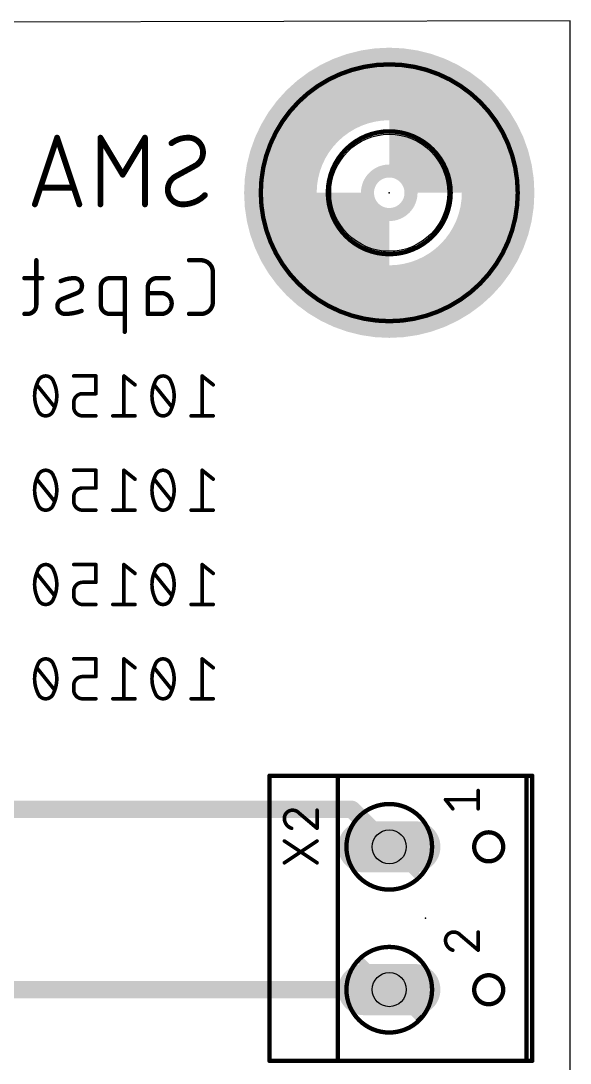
# Model space of a CAD drawing. Extents: x -11 to 108, y -2 to 100.
# Drawn here: x 88.71 to 107.93, y 63.51 to 100 of the extents above; entities that cross this region are included whole.
import ezdxf

# ---------------------------------------------------------------- set-up
doc = ezdxf.new("R2010")
doc.units = 0
for name, color, linetype in [('16', 132, 'CONTINUOUS'), ('17', 110, 'CONTINUOUS'), ('20', 31, 'CONTINUOUS'), ('21', 253, 'CONTINUOUS'), ('23', 53, 'CONTINUOUS'), ('25', 253, 'CONTINUOUS'), ('39', 12, 'CONTINUOUS'), ('40', 132, 'CONTINUOUS'), ('41', 12, 'CONTINUOUS'), ('42', 132, 'CONTINUOUS'), ('43', 110, 'CONTINUOUS'), ('44', 253, 'CONTINUOUS'), ('51', 253, 'CONTINUOUS')]:
    doc.layers.add(name, color=color, linetype=linetype)

# ---------------------------------------------------------------- blocks, each defined once
blk = doc.blocks.new('LONGP100')
at = {"const_width": 1}
blk.add_lwpolyline([(-0.5, 0), (0.5, 0)], dxfattribs=at)
at = {"const_width": 0.5}
for points in [[(-0.5, 0.25, 1), (-0.5, -0.25)], [(0.5, -0.25, 1), (0.5, 0.25)]]:
    blk.add_lwpolyline(points, format="xyb", dxfattribs=at)

msp = doc.modelspace()

# ---------------------------------------------------------------- linework, layer by layer
at = {"layer": '16'}
for points, const_width in [([(89.9756, 95.9104), (89.1966, 93.5736)], 0.2032), ([(90.7545, 93.5736), (89.9756, 95.9104)], 0.2032), ([(92.2722, 94.6122), (91.4933, 95.9104)], 0.2032), ([(91.4933, 95.9104), (91.4933, 93.5736)], 0.2032), ([(93.0512, 95.9104), (92.2722, 94.6122)], 0.2032), ([(93.0512, 93.5736), (93.0512, 95.9104)], 0.2032), ([(94.1098, 94.5473), (94.8238, 94.9367)], 0.2032), ([(89.3914, 94.1578), (90.5598, 94.1578)], 0.2032), ([(89.2497, 91.6178), (89.2497, 90.0515)], 0.1524), ([(95.0101, 91.6178), (94.5924, 91.6178)], 0.1524), ([(95.4278, 90.1559), (95.4278, 91.2001)], 0.1524), ([(89.4585, 90.9913), (88.832, 90.9913)], 0.1524), ([(92.3425, 90.9913), (91.8204, 90.9913)], 0.1524), ([(92.3425, 89.1117), (92.3425, 90.9913)], 0.1524), ([(93.4645, 90.9913), (93.8822, 90.9913)], 0.1524), ([(90.1555, 90.2603), (90.6776, 90.4692)], 0.1524), ([(91.5071, 90.678), (91.5071, 90.0515)], 0.1524), ([(93.1512, 89.7382), (93.1512, 90.678)], 0.1524), ([(93.1512, 90.4692), (93.6211, 90.4692)], 0.1524), ([(88.9364, 89.7382), (88.832, 89.7382)], 0.1524), ([(91.8204, 89.7382), (92.3425, 89.7382)], 0.1524), ([(93.6211, 89.7382), (93.1512, 89.7382)], 0.1524), ([(94.5924, 89.7382), (95.0101, 89.7382)], 0.1524), ([(91.3339, 87.5665), (90.5578, 87.5665)], 0.127), ([(91.3339, 86.9456), (91.3339, 87.5665)], 0.127), ([(92.7028, 87.2561), (92.3147, 87.5665)], 0.127), ([(92.3147, 87.5665), (92.3147, 86.1695)], 0.127), ([(95.4405, 87.2561), (95.0524, 87.5665)], 0.127), ([(95.0524, 87.5665), (95.0524, 86.1695)], 0.127), ([(89.8875, 86.4799), (89.2666, 87.2561)], 0.127), ([(93.994, 86.4799), (93.3731, 87.2561)], 0.127), ([(90.8683, 86.9456), (91.3339, 86.9456)], 0.127), ([(90.5578, 86.4799), (90.5578, 86.6352)], 0.127), ([(91.3339, 86.1695), (90.8683, 86.1695)], 0.127), ([(92.7028, 86.1695), (91.9267, 86.1695)], 0.127), ([(95.4405, 86.1695), (94.6644, 86.1695)], 0.127), ([(91.3339, 84.2645), (90.5578, 84.2645)], 0.127), ([(91.3339, 83.6436), (91.3339, 84.2645)], 0.127), ([(92.7028, 83.9541), (92.3147, 84.2645)], 0.127), ([(92.3147, 84.2645), (92.3147, 82.8675)], 0.127), ([(95.4405, 83.9541), (95.0524, 84.2645)], 0.127), ([(95.0524, 84.2645), (95.0524, 82.8675)], 0.127), ([(89.8875, 83.1779), (89.2666, 83.9541)], 0.127), ([(93.994, 83.1779), (93.3731, 83.9541)], 0.127), ([(90.8683, 83.6436), (91.3339, 83.6436)], 0.127), ([(90.5578, 83.1779), (90.5578, 83.3332)], 0.127), ([(91.3339, 82.8675), (90.8683, 82.8675)], 0.127), ([(92.7028, 82.8675), (91.9267, 82.8675)], 0.127), ([(95.4405, 82.8675), (94.6644, 82.8675)], 0.127), ([(91.3339, 80.9625), (90.5578, 80.9625)], 0.127), ([(91.3339, 80.3416), (91.3339, 80.9625)], 0.127), ([(92.7028, 80.6521), (92.3147, 80.9625)], 0.127), ([(92.3147, 80.9625), (92.3147, 79.5655)], 0.127), ([(95.4405, 80.6521), (95.0524, 80.9625)], 0.127), ([(95.0524, 80.9625), (95.0524, 79.5655)], 0.127), ([(89.8875, 79.8759), (89.2666, 80.6521)], 0.127), ([(93.994, 79.8759), (93.3731, 80.6521)], 0.127), ([(90.8683, 80.3416), (91.3339, 80.3416)], 0.127), ([(90.5578, 79.8759), (90.5578, 80.0312)], 0.127), ([(91.3339, 79.5655), (90.8683, 79.5655)], 0.127), ([(92.7028, 79.5655), (91.9267, 79.5655)], 0.127), ([(95.4405, 79.5655), (94.6644, 79.5655)], 0.127), ([(89.8875, 76.5739), (89.2666, 77.3501)], 0.127), ([(91.3339, 77.6605), (90.5578, 77.6605)], 0.127), ([(91.3339, 77.0396), (91.3339, 77.6605)], 0.127), ([(92.7028, 77.3501), (92.3147, 77.6605)], 0.127), ([(92.3147, 77.6605), (92.3147, 76.2635)], 0.127), ([(93.994, 76.5739), (93.3731, 77.3501)], 0.127), ([(95.4405, 77.3501), (95.0524, 77.6605)], 0.127), ([(95.0524, 77.6605), (95.0524, 76.2635)], 0.127), ([(90.8683, 77.0396), (91.3339, 77.0396)], 0.127), ([(90.5578, 76.5739), (90.5578, 76.7292)], 0.127), ([(91.3339, 76.2635), (90.8683, 76.2635)], 0.127), ([(92.7028, 76.2635), (91.9267, 76.2635)], 0.127), ([(95.4405, 76.2635), (94.6644, 76.2635)], 0.127), ([(52.07, 72.39), (100.29, 72.39)], 0.6096), ([(100.29, 72.39), (101.6, 71.08)], 0.6096), ([(101.6, 66.08), (54.57, 66.08)], 0.6096)]:
    msp.add_lwpolyline(points, dxfattribs=dict(at, const_width=const_width))
for points, const_width in [([(90.0237, 95.9265, 1), (89.9274, 95.8943)], 0.1016), ([(90.0237, 95.8943, 1), (89.9274, 95.9265)], 0.1016), ([(91.5368, 95.9365, 1), (91.4497, 95.8843)], 0.1016), ([(91.5441, 95.9104, 1), (91.4425, 95.9104)], 0.1016), ([(93.102, 95.9104, 1), (93.0004, 95.9104)], 0.1016), ([(93.0947, 95.8843, 1), (93.0076, 95.9365)], 0.1016), ([(94.5642, 95.9104, 0.1623), (93.98, 95.7157)], 0.2032), ([(95.0835, 95.3911, 0.4142), (94.5642, 95.9104)], 0.2032), ([(94.5642, 95.9612, 1), (94.5642, 95.8596)], 0.1016), ([(94.5642, 95.8596, 1), (94.5642, 95.9612)], 0.1016), ([(93.9495, 95.7563, 1), (94.0105, 95.675)], 0.1016), ([(94.8238, 94.9367, 0.2656), (95.0835, 95.3911)], 0.2032), ([(95.1343, 95.3911, 1), (95.0327, 95.3911)], 0.1016), ([(95.0327, 95.3911, 1), (95.1343, 95.3911)], 0.1016), ([(94.7981, 94.9805, 1), (94.8496, 94.893)], 0.1016), ([(94.8482, 94.8921, 1), (94.7995, 94.9813)], 0.1016), ([(92.2287, 94.6383, 1), (92.3158, 94.586)], 0.1016), ([(92.2287, 94.586, 1), (92.3158, 94.6383)], 0.1016), ([(94.1098, 94.5473, 0.2656), (93.8502, 94.0929)], 0.2032), ([(94.0855, 94.5919, 1), (94.1342, 94.5027)], 0.1016), ([(94.1356, 94.5035, 1), (94.084, 94.591)], 0.1016), ([(89.3914, 94.2086, 1), (89.3914, 94.107)], 0.1016), ([(90.5598, 94.107, 1), (90.5598, 94.2086)], 0.1016), ([(93.8502, 94.0929, 0.4142), (94.3695, 93.5736)], 0.2032), ([(93.901, 94.0929, 1), (93.7994, 94.0929)], 0.1016), ([(93.7994, 94.0929, 1), (93.901, 94.0929)], 0.1016), ([(94.3695, 93.5736, 0.2), (95.1484, 93.8982)], 0.2032), ([(95.1845, 93.8624, 1), (95.1123, 93.9339)], 0.1016), ([(89.1484, 93.5897, 1), (89.2448, 93.5575)], 0.1016), ([(90.7063, 93.5575, 1), (90.8027, 93.5897)], 0.1016), ([(91.4425, 93.5736, 1), (91.5441, 93.5736)], 0.1016), ([(93.0004, 93.5736, 1), (93.102, 93.5736)], 0.1016), ([(94.3695, 93.6244, 1), (94.3695, 93.5228)], 0.1016), ([(94.3695, 93.5228, 1), (94.3695, 93.6244)], 0.1016), ([(89.2878, 91.6178, 1), (89.2116, 91.6178)], 0.0762), ([(94.5924, 91.6559, 1), (94.5924, 91.5797)], 0.0762), ([(95.4278, 91.2001, 0.4142), (95.0101, 91.6178)], 0.1524), ([(95.0101, 91.6559, 1), (95.0101, 91.5797)], 0.0762), ([(95.0101, 91.5797, 1), (95.0101, 91.6559)], 0.0762), ([(95.4659, 91.2001, 1), (95.3897, 91.2001)], 0.0762), ([(95.3897, 91.2001, 1), (95.4659, 91.2001)], 0.0762), ([(88.832, 91.0294, 1), (88.832, 90.9532)], 0.0762), ([(89.4585, 90.9532, 1), (89.4585, 91.0294)], 0.0762), ([(90.5732, 90.9913, 0.1026), (90.1033, 90.8868)], 0.1524), ([(90.0877, 90.9216, 1), (90.1189, 90.8521)], 0.0762), ([(90.6776, 90.4692, 0.8318), (90.5732, 90.9913)], 0.1524), ([(90.5727, 91.0294, 1), (90.5737, 90.9532)], 0.0762), ([(90.5737, 90.9532, 1), (90.5727, 91.0294)], 0.0762), ([(91.8204, 90.9913, 0.4142), (91.5071, 90.678)], 0.1524), ([(91.8204, 91.0294, 1), (91.8204, 90.9532)], 0.0762), ([(91.8204, 90.9532, 1), (91.8204, 91.0294)], 0.0762), ([(92.3806, 90.9913, 1), (92.3044, 90.9913)], 0.0762), ([(92.3425, 90.9532, 1), (92.3425, 91.0294)], 0.0762), ([(93.4645, 90.9913, 0.4142), (93.1512, 90.678)], 0.1524), ([(93.4645, 91.0294, 1), (93.4645, 90.9532)], 0.0762), ([(93.4645, 90.9532, 1), (93.4645, 91.0294)], 0.0762), ([(93.8822, 90.9532, 1), (93.8822, 91.0294)], 0.0762), ([(90.6635, 90.5045, 1), (90.6918, 90.4338)], 0.0762), ([(90.6918, 90.4338, 1), (90.6635, 90.5045)], 0.0762), ([(91.5452, 90.678, 1), (91.469, 90.678)], 0.0762), ([(91.469, 90.678, 1), (91.5452, 90.678)], 0.0762), ([(93.1893, 90.678, 1), (93.1131, 90.678)], 0.0762), ([(93.1131, 90.678, 1), (93.1893, 90.678)], 0.0762), ([(93.1512, 90.5073, 1), (93.1512, 90.4311)], 0.0762), ([(93.6211, 89.7382, 1), (93.6211, 90.4692)], 0.1524), ([(93.6211, 90.5073, 1), (93.6211, 90.4311)], 0.0762), ([(93.6211, 90.4311, 1), (93.6211, 90.5073)], 0.0762), ([(90.1555, 90.2603, 0.8318), (90.2599, 89.7382)], 0.1524), ([(90.1414, 90.2957, 1), (90.1697, 90.2249)], 0.0762), ([(90.1697, 90.2249, 1), (90.1414, 90.2957)], 0.0762), ([(95.0101, 89.7382, 0.4142), (95.4278, 90.1559)], 0.1524), ([(95.4659, 90.1559, 1), (95.3897, 90.1559)], 0.0762), ([(95.3897, 90.1559, 1), (95.4659, 90.1559)], 0.0762), ([(88.832, 89.7763, 1), (88.832, 89.7001)], 0.0762), ([(88.9364, 89.7382, 0.4142), (89.2497, 90.0515)], 0.1524), ([(88.9364, 89.7763, 1), (88.9364, 89.7001)], 0.0762), ([(88.9364, 89.7001, 1), (88.9364, 89.7763)], 0.0762), ([(89.2878, 90.0515, 1), (89.2116, 90.0515)], 0.0762), ([(89.2116, 90.0515, 1), (89.2878, 90.0515)], 0.0762), ([(90.2599, 89.7382, 0.083), (90.8343, 89.8426)], 0.1524), ([(90.2594, 89.7763, 1), (90.2605, 89.7001)], 0.0762), ([(90.2605, 89.7001, 1), (90.2594, 89.7763)], 0.0762), ([(90.8472, 89.8068, 1), (90.8214, 89.8785)], 0.0762), ([(91.5071, 90.0515, 0.4142), (91.8204, 89.7382)], 0.1524), ([(91.5452, 90.0515, 1), (91.469, 90.0515)], 0.0762), ([(91.469, 90.0515, 1), (91.5452, 90.0515)], 0.0762), ([(91.8204, 89.7763, 1), (91.8204, 89.7001)], 0.0762), ([(91.8204, 89.7001, 1), (91.8204, 89.7763)], 0.0762), ([(92.3425, 89.7001, 1), (92.3425, 89.7763)], 0.0762), ([(93.1512, 89.7763, 1), (93.1512, 89.7001)], 0.0762), ([(93.6211, 89.7763, 1), (93.6211, 89.7001)], 0.0762), ([(93.6211, 89.7001, 1), (93.6211, 89.7763)], 0.0762), ([(94.5924, 89.7763, 1), (94.5924, 89.7001)], 0.0762), ([(95.0101, 89.7763, 1), (95.0101, 89.7001)], 0.0762), ([(95.0101, 89.7001, 1), (95.0101, 89.7763)], 0.0762), ([(93.1131, 89.7382, 1), (93.1893, 89.7382)], 0.0762), ([(92.3044, 89.1117, 1), (92.3806, 89.1117)], 0.0762), ([(89.577, 87.5665, 0.3205), (89.3054, 87.3725)], 0.127), ([(89.8487, 87.3725, 0.3205), (89.577, 87.5665)], 0.127), ([(89.577, 87.5982, 1), (89.577, 87.5348)], 0.0635), ([(89.577, 87.5348, 1), (89.577, 87.5982)], 0.0635), ([(90.5578, 87.5983, 1), (90.5578, 87.5348)], 0.0635), ([(91.3657, 87.5665, 1), (91.3022, 87.5665)], 0.0635), ([(91.3339, 87.5348, 1), (91.3339, 87.5983)], 0.0635), ([(92.3346, 87.5913, 1), (92.2949, 87.5417)], 0.0635), ([(92.3465, 87.5665, 1), (92.283, 87.5665)], 0.0635), ([(93.6836, 87.5665, 0.3205), (93.412, 87.3725)], 0.127), ([(93.9552, 87.3725, 0.3205), (93.6836, 87.5665)], 0.127), ([(93.6836, 87.5982, 1), (93.6836, 87.5348)], 0.0635), ([(93.6836, 87.5348, 1), (93.6836, 87.5982)], 0.0635), ([(95.0723, 87.5913, 1), (95.0326, 87.5417)], 0.0635), ([(95.0842, 87.5665, 1), (95.0207, 87.5665)], 0.0635), ([(89.3054, 87.3725, 0.1139), (89.189, 86.868)], 0.127), ([(89.2914, 87.2759, 1), (89.2418, 87.2362)], 0.0635), ([(89.2754, 87.3828, 1), (89.3354, 87.3622)], 0.0635), ([(89.3339, 87.3586, 1), (89.2769, 87.3864)], 0.0635), ([(89.8772, 87.3864, 1), (89.8201, 87.3586)], 0.0635), ([(89.9651, 86.868, 0.1139), (89.8487, 87.3725)], 0.127), ([(89.8186, 87.3622, 1), (89.8787, 87.3828)], 0.0635), ([(92.683, 87.2313, 1), (92.7226, 87.2808)], 0.0635), ([(93.412, 87.3725, 0.1139), (93.2955, 86.868)], 0.127), ([(93.3979, 87.2759, 1), (93.3484, 87.2362)], 0.0635), ([(93.3819, 87.3828, 1), (93.442, 87.3622)], 0.0635), ([(93.4405, 87.3586, 1), (93.3834, 87.3864)], 0.0635), ([(94.0716, 86.868, 0.1139), (93.9552, 87.3725)], 0.127), ([(93.9838, 87.3864, 1), (93.9267, 87.3586)], 0.0635), ([(93.9252, 87.3622, 1), (93.9853, 87.3828)], 0.0635), ([(95.4207, 87.2313, 1), (95.4603, 87.2808)], 0.0635), ([(89.189, 86.868, 0.1139), (89.3054, 86.3635)], 0.127), ([(89.2207, 86.868, 1), (89.1572, 86.868)], 0.0635), ([(89.1572, 86.868, 1), (89.2207, 86.868)], 0.0635), ([(89.8487, 86.3635, 0.1139), (89.9651, 86.868)], 0.127), ([(89.9968, 86.868, 1), (89.9333, 86.868)], 0.0635), ([(89.9333, 86.868, 1), (89.9968, 86.868)], 0.0635), ([(90.8683, 86.9456, 0.4142), (90.5578, 86.6352)], 0.127), ([(90.8683, 86.9774, 1), (90.8683, 86.9139)], 0.0635), ([(90.8683, 86.9139, 1), (90.8683, 86.9774)], 0.0635), ([(91.3022, 86.9456, 1), (91.3657, 86.9456)], 0.0635), ([(91.3339, 86.9139, 1), (91.3339, 86.9774)], 0.0635), ([(93.2955, 86.868, 0.1139), (93.412, 86.3635)], 0.127), ([(93.3273, 86.868, 1), (93.2638, 86.868)], 0.0635), ([(93.2638, 86.868, 1), (93.3273, 86.868)], 0.0635), ([(93.9552, 86.3635, 0.1139), (94.0716, 86.868)], 0.127), ([(94.1034, 86.868, 1), (94.0399, 86.868)], 0.0635), ([(94.0399, 86.868, 1), (94.1034, 86.868)], 0.0635), ([(89.8627, 86.4601, 1), (89.9123, 86.4998)], 0.0635), ([(90.5896, 86.6352, 1), (90.5261, 86.6352)], 0.0635), ([(90.5261, 86.6352, 1), (90.5896, 86.6352)], 0.0635), ([(90.5578, 86.4799, 0.4142), (90.8683, 86.1695)], 0.127), ([(90.5896, 86.4799, 1), (90.5261, 86.4799)], 0.0635), ([(90.5261, 86.4799, 1), (90.5896, 86.4799)], 0.0635), ([(93.9692, 86.4601, 1), (94.0188, 86.4998)], 0.0635), ([(89.3054, 86.3635, 0.3205), (89.577, 86.1695)], 0.127), ([(89.3354, 86.3738, 1), (89.2754, 86.3532)], 0.0635), ([(89.2769, 86.3496, 1), (89.3339, 86.3774)], 0.0635), ([(89.577, 86.1695, 0.3205), (89.8487, 86.3635)], 0.127), ([(89.577, 86.2012, 1), (89.577, 86.1378)], 0.0635), ([(89.577, 86.1378, 1), (89.577, 86.2012)], 0.0635), ([(89.8201, 86.3774, 1), (89.8772, 86.3496)], 0.0635), ([(89.8787, 86.3532, 1), (89.8186, 86.3738)], 0.0635), ([(90.8683, 86.2013, 1), (90.8683, 86.1377)], 0.0635), ([(90.8683, 86.1377, 1), (90.8683, 86.2013)], 0.0635), ([(91.3339, 86.1377, 1), (91.3339, 86.2013)], 0.0635), ([(91.9267, 86.2013, 1), (91.9267, 86.1377)], 0.0635), ([(92.283, 86.1695, 1), (92.3465, 86.1695)], 0.0635), ([(92.7028, 86.1377, 1), (92.7028, 86.2013)], 0.0635), ([(93.442, 86.3738, 1), (93.3819, 86.3532)], 0.0635), ([(93.412, 86.3635, 0.3205), (93.6836, 86.1695)], 0.127), ([(93.3834, 86.3496, 1), (93.4405, 86.3774)], 0.0635), ([(93.6836, 86.1695, 0.3205), (93.9552, 86.3635)], 0.127), ([(93.6836, 86.2012, 1), (93.6836, 86.1378)], 0.0635), ([(93.6836, 86.1378, 1), (93.6836, 86.2012)], 0.0635), ([(93.9267, 86.3774, 1), (93.9838, 86.3496)], 0.0635), ([(93.9853, 86.3532, 1), (93.9252, 86.3738)], 0.0635), ([(94.6644, 86.2013, 1), (94.6644, 86.1377)], 0.0635), ([(95.0207, 86.1695, 1), (95.0842, 86.1695)], 0.0635), ([(95.4405, 86.1377, 1), (95.4405, 86.2013)], 0.0635), ([(89.577, 84.2645, 0.3205), (89.3054, 84.0705)], 0.127), ([(89.8487, 84.0705, 0.3205), (89.577, 84.2645)], 0.127), ([(89.577, 84.2962, 1), (89.577, 84.2328)], 0.0635), ([(89.577, 84.2328, 1), (89.577, 84.2962)], 0.0635), ([(90.5578, 84.2963, 1), (90.5578, 84.2327)], 0.0635), ([(91.3657, 84.2645, 1), (91.3022, 84.2645)], 0.0635), ([(91.3339, 84.2327, 1), (91.3339, 84.2963)], 0.0635), ([(92.3346, 84.2893, 1), (92.2949, 84.2397)], 0.0635), ([(92.3465, 84.2645, 1), (92.283, 84.2645)], 0.0635), ([(93.6836, 84.2645, 0.3205), (93.412, 84.0705)], 0.127), ([(93.9552, 84.0705, 0.3205), (93.6836, 84.2645)], 0.127), ([(93.6836, 84.2962, 1), (93.6836, 84.2328)], 0.0635), ([(93.6836, 84.2328, 1), (93.6836, 84.2962)], 0.0635), ([(95.0723, 84.2893, 1), (95.0326, 84.2397)], 0.0635), ([(95.0842, 84.2645, 1), (95.0207, 84.2645)], 0.0635), ([(89.3054, 84.0705, 0.1139), (89.189, 83.566)], 0.127), ([(89.2914, 83.9739, 1), (89.2418, 83.9342)], 0.0635), ([(89.2754, 84.0808, 1), (89.3354, 84.0602)], 0.0635), ([(89.3339, 84.0566, 1), (89.2769, 84.0844)], 0.0635), ([(89.8772, 84.0844, 1), (89.8201, 84.0566)], 0.0635), ([(89.9651, 83.566, 0.1139), (89.8487, 84.0705)], 0.127), ([(89.8186, 84.0602, 1), (89.8787, 84.0808)], 0.0635), ([(92.683, 83.9293, 1), (92.7226, 83.9788)], 0.0635), ([(93.412, 84.0705, 0.1139), (93.2955, 83.566)], 0.127), ([(93.3979, 83.9739, 1), (93.3484, 83.9342)], 0.0635), ([(93.3819, 84.0808, 1), (93.442, 84.0602)], 0.0635), ([(93.4405, 84.0566, 1), (93.3834, 84.0844)], 0.0635), ([(94.0716, 83.566, 0.1139), (93.9552, 84.0705)], 0.127), ([(93.9838, 84.0844, 1), (93.9267, 84.0566)], 0.0635), ([(93.9252, 84.0602, 1), (93.9853, 84.0808)], 0.0635), ([(95.4207, 83.9293, 1), (95.4603, 83.9788)], 0.0635), ([(89.189, 83.566, 0.1139), (89.3054, 83.0615)], 0.127), ([(89.2207, 83.566, 1), (89.1572, 83.566)], 0.0635), ([(89.1572, 83.566, 1), (89.2207, 83.566)], 0.0635), ([(89.8487, 83.0615, 0.1139), (89.9651, 83.566)], 0.127), ([(89.9968, 83.566, 1), (89.9333, 83.566)], 0.0635), ([(89.9333, 83.566, 1), (89.9968, 83.566)], 0.0635), ([(90.8683, 83.6436, 0.4142), (90.5578, 83.3332)], 0.127), ([(90.8683, 83.6754, 1), (90.8683, 83.6119)], 0.0635), ([(90.8683, 83.6119, 1), (90.8683, 83.6754)], 0.0635), ([(91.3022, 83.6436, 1), (91.3657, 83.6436)], 0.0635), ([(91.3339, 83.6119, 1), (91.3339, 83.6754)], 0.0635), ([(93.2955, 83.566, 0.1139), (93.412, 83.0615)], 0.127), ([(93.3273, 83.566, 1), (93.2638, 83.566)], 0.0635), ([(93.2638, 83.566, 1), (93.3273, 83.566)], 0.0635), ([(93.9552, 83.0615, 0.1139), (94.0716, 83.566)], 0.127), ([(94.1034, 83.566, 1), (94.0399, 83.566)], 0.0635), ([(94.0399, 83.566, 1), (94.1034, 83.566)], 0.0635), ([(89.8627, 83.1581, 1), (89.9123, 83.1978)], 0.0635), ([(90.5896, 83.3332, 1), (90.5261, 83.3332)], 0.0635), ([(90.5261, 83.3332, 1), (90.5896, 83.3332)], 0.0635), ([(90.5578, 83.1779, 0.4142), (90.8683, 82.8675)], 0.127), ([(90.5896, 83.1779, 1), (90.5261, 83.1779)], 0.0635), ([(90.5261, 83.1779, 1), (90.5896, 83.1779)], 0.0635), ([(93.9692, 83.1581, 1), (94.0188, 83.1978)], 0.0635), ([(89.3054, 83.0615, 0.3205), (89.577, 82.8675)], 0.127), ([(89.3354, 83.0718, 1), (89.2754, 83.0512)], 0.0635), ([(89.2769, 83.0476, 1), (89.3339, 83.0754)], 0.0635), ([(89.577, 82.8675, 0.3205), (89.8487, 83.0615)], 0.127), ([(89.577, 82.8992, 1), (89.577, 82.8358)], 0.0635), ([(89.577, 82.8358, 1), (89.577, 82.8992)], 0.0635), ([(89.8201, 83.0754, 1), (89.8772, 83.0476)], 0.0635), ([(89.8787, 83.0512, 1), (89.8186, 83.0718)], 0.0635), ([(90.8683, 82.8993, 1), (90.8683, 82.8358)], 0.0635), ([(90.8683, 82.8358, 1), (90.8683, 82.8993)], 0.0635), ([(91.3339, 82.8358, 1), (91.3339, 82.8993)], 0.0635), ([(91.9267, 82.8993, 1), (91.9267, 82.8358)], 0.0635), ([(92.283, 82.8675, 1), (92.3465, 82.8675)], 0.0635), ([(92.7028, 82.8358, 1), (92.7028, 82.8993)], 0.0635), ([(93.442, 83.0718, 1), (93.3819, 83.0512)], 0.0635), ([(93.412, 83.0615, 0.3205), (93.6836, 82.8675)], 0.127), ([(93.3834, 83.0476, 1), (93.4405, 83.0754)], 0.0635), ([(93.6836, 82.8675, 0.3205), (93.9552, 83.0615)], 0.127), ([(93.6836, 82.8992, 1), (93.6836, 82.8358)], 0.0635), ([(93.6836, 82.8358, 1), (93.6836, 82.8992)], 0.0635), ([(93.9267, 83.0754, 1), (93.9838, 83.0476)], 0.0635), ([(93.9853, 83.0512, 1), (93.9252, 83.0718)], 0.0635), ([(94.6644, 82.8993, 1), (94.6644, 82.8358)], 0.0635), ([(95.0207, 82.8675, 1), (95.0842, 82.8675)], 0.0635), ([(95.4405, 82.8358, 1), (95.4405, 82.8993)], 0.0635), ([(89.577, 80.9625, 0.3205), (89.3054, 80.7685)], 0.127), ([(89.8487, 80.7685, 0.3205), (89.577, 80.9625)], 0.127), ([(89.577, 80.9942, 1), (89.577, 80.9308)], 0.0635), ([(89.577, 80.9308, 1), (89.577, 80.9942)], 0.0635), ([(90.5578, 80.9943, 1), (90.5578, 80.9308)], 0.0635), ([(91.3657, 80.9625, 1), (91.3022, 80.9625)], 0.0635), ([(91.3339, 80.9308, 1), (91.3339, 80.9943)], 0.0635), ([(92.3346, 80.9873, 1), (92.2949, 80.9377)], 0.0635), ([(92.3465, 80.9625, 1), (92.283, 80.9625)], 0.0635), ([(93.6836, 80.9625, 0.3205), (93.412, 80.7685)], 0.127), ([(93.9552, 80.7685, 0.3205), (93.6836, 80.9625)], 0.127), ([(93.6836, 80.9942, 1), (93.6836, 80.9308)], 0.0635), ([(93.6836, 80.9308, 1), (93.6836, 80.9942)], 0.0635), ([(95.0723, 80.9873, 1), (95.0326, 80.9377)], 0.0635), ([(95.0842, 80.9625, 1), (95.0207, 80.9625)], 0.0635), ([(89.3054, 80.7685, 0.1139), (89.189, 80.264)], 0.127), ([(89.2914, 80.6719, 1), (89.2418, 80.6322)], 0.0635), ([(89.2754, 80.7788, 1), (89.3354, 80.7582)], 0.0635), ([(89.3339, 80.7546, 1), (89.2769, 80.7824)], 0.0635), ([(89.8772, 80.7824, 1), (89.8201, 80.7546)], 0.0635), ([(89.9651, 80.264, 0.1139), (89.8487, 80.7685)], 0.127), ([(89.8186, 80.7582, 1), (89.8787, 80.7788)], 0.0635), ([(92.683, 80.6273, 1), (92.7226, 80.6768)], 0.0635), ([(93.412, 80.7685, 0.1139), (93.2955, 80.264)], 0.127), ([(93.3979, 80.6719, 1), (93.3484, 80.6322)], 0.0635), ([(93.3819, 80.7788, 1), (93.442, 80.7582)], 0.0635), ([(93.4405, 80.7546, 1), (93.3834, 80.7824)], 0.0635), ([(94.0716, 80.264, 0.1139), (93.9552, 80.7685)], 0.127), ([(93.9838, 80.7824, 1), (93.9267, 80.7546)], 0.0635), ([(93.9252, 80.7582, 1), (93.9853, 80.7788)], 0.0635), ([(95.4207, 80.6273, 1), (95.4603, 80.6768)], 0.0635), ([(89.189, 80.264, 0.1139), (89.3054, 79.7595)], 0.127), ([(89.2207, 80.264, 1), (89.1572, 80.264)], 0.0635), ([(89.1572, 80.264, 1), (89.2207, 80.264)], 0.0635), ([(89.8487, 79.7595, 0.1139), (89.9651, 80.264)], 0.127), ([(89.9968, 80.264, 1), (89.9333, 80.264)], 0.0635), ([(89.9333, 80.264, 1), (89.9968, 80.264)], 0.0635), ([(90.8683, 80.3416, 0.4142), (90.5578, 80.0312)], 0.127), ([(90.8683, 80.3734, 1), (90.8683, 80.3099)], 0.0635), ([(90.8683, 80.3099, 1), (90.8683, 80.3734)], 0.0635), ([(91.3022, 80.3416, 1), (91.3657, 80.3416)], 0.0635), ([(91.3339, 80.3099, 1), (91.3339, 80.3734)], 0.0635), ([(93.2955, 80.264, 0.1139), (93.412, 79.7595)], 0.127), ([(93.3273, 80.264, 1), (93.2638, 80.264)], 0.0635), ([(93.2638, 80.264, 1), (93.3273, 80.264)], 0.0635), ([(93.9552, 79.7595, 0.1139), (94.0716, 80.264)], 0.127), ([(94.1034, 80.264, 1), (94.0399, 80.264)], 0.0635), ([(94.0399, 80.264, 1), (94.1034, 80.264)], 0.0635), ([(89.8627, 79.8561, 1), (89.9123, 79.8958)], 0.0635), ([(90.5896, 80.0312, 1), (90.5261, 80.0312)], 0.0635), ([(90.5261, 80.0312, 1), (90.5896, 80.0312)], 0.0635), ([(90.5578, 79.8759, 0.4142), (90.8683, 79.5655)], 0.127), ([(90.5896, 79.8759, 1), (90.5261, 79.8759)], 0.0635), ([(93.9692, 79.8561, 1), (94.0188, 79.8958)], 0.0635), ([(89.3054, 79.7595, 0.3205), (89.577, 79.5655)], 0.127), ([(89.3354, 79.7698, 1), (89.2754, 79.7492)], 0.0635), ([(89.2769, 79.7456, 1), (89.3339, 79.7734)], 0.0635), ([(89.577, 79.5655, 0.3205), (89.8487, 79.7595)], 0.127), ([(89.577, 79.5972, 1), (89.577, 79.5338)], 0.0635), ([(89.577, 79.5338, 1), (89.577, 79.5972)], 0.0635), ([(89.8201, 79.7734, 1), (89.8772, 79.7456)], 0.0635), ([(89.8787, 79.7492, 1), (89.8186, 79.7698)], 0.0635), ([(90.5261, 79.8759, 1), (90.5896, 79.8759)], 0.0635), ([(90.8683, 79.5973, 1), (90.8683, 79.5337)], 0.0635), ([(90.8683, 79.5337, 1), (90.8683, 79.5973)], 0.0635), ([(91.3339, 79.5337, 1), (91.3339, 79.5973)], 0.0635), ([(91.9267, 79.5973, 1), (91.9267, 79.5337)], 0.0635), ([(92.283, 79.5655, 1), (92.3465, 79.5655)], 0.0635), ([(92.7028, 79.5337, 1), (92.7028, 79.5973)], 0.0635), ([(93.442, 79.7698, 1), (93.3819, 79.7492)], 0.0635), ([(93.412, 79.7595, 0.3205), (93.6836, 79.5655)], 0.127), ([(93.3834, 79.7456, 1), (93.4405, 79.7734)], 0.0635), ([(93.6836, 79.5655, 0.3205), (93.9552, 79.7595)], 0.127), ([(93.6836, 79.5972, 1), (93.6836, 79.5338)], 0.0635), ([(93.6836, 79.5338, 1), (93.6836, 79.5972)], 0.0635), ([(93.9267, 79.7734, 1), (93.9838, 79.7456)], 0.0635), ([(93.9853, 79.7492, 1), (93.9252, 79.7698)], 0.0635), ([(94.6644, 79.5973, 1), (94.6644, 79.5337)], 0.0635), ([(95.0207, 79.5655, 1), (95.0842, 79.5655)], 0.0635), ([(95.4405, 79.5337, 1), (95.4405, 79.5973)], 0.0635), ([(89.3054, 77.4665, 0.1139), (89.189, 76.962)], 0.127), ([(89.2914, 77.3699, 1), (89.2418, 77.3302)], 0.0635), ([(89.577, 77.6605, 0.3205), (89.3054, 77.4665)], 0.127), ([(89.2754, 77.4768, 1), (89.3354, 77.4562)], 0.0635), ([(89.3339, 77.4526, 1), (89.2769, 77.4804)], 0.0635), ([(89.8487, 77.4665, 0.3205), (89.577, 77.6605)], 0.127), ([(89.577, 77.6922, 1), (89.577, 77.6288)], 0.0635), ([(89.577, 77.6288, 1), (89.577, 77.6922)], 0.0635), ([(89.8772, 77.4804, 1), (89.8201, 77.4526)], 0.0635), ([(89.9651, 76.962, 0.1139), (89.8487, 77.4665)], 0.127), ([(89.8186, 77.4562, 1), (89.8787, 77.4768)], 0.0635), ([(90.5578, 77.6923, 1), (90.5578, 77.6287)], 0.0635), ([(91.3657, 77.6605, 1), (91.3022, 77.6605)], 0.0635), ([(91.3339, 77.6287, 1), (91.3339, 77.6923)], 0.0635), ([(92.3346, 77.6853, 1), (92.2949, 77.6357)], 0.0635), ([(92.3465, 77.6605, 1), (92.283, 77.6605)], 0.0635), ([(92.683, 77.3253, 1), (92.7226, 77.3748)], 0.0635), ([(93.412, 77.4665, 0.1139), (93.2955, 76.962)], 0.127), ([(93.3979, 77.3699, 1), (93.3484, 77.3302)], 0.0635), ([(93.3819, 77.4768, 1), (93.442, 77.4562)], 0.0635), ([(93.6836, 77.6605, 0.3205), (93.412, 77.4665)], 0.127), ([(93.4405, 77.4526, 1), (93.3834, 77.4804)], 0.0635), ([(93.9552, 77.4665, 0.3205), (93.6836, 77.6605)], 0.127), ([(93.6836, 77.6922, 1), (93.6836, 77.6288)], 0.0635), ([(93.6836, 77.6288, 1), (93.6836, 77.6922)], 0.0635), ([(94.0716, 76.962, 0.1139), (93.9552, 77.4665)], 0.127), ([(93.9838, 77.4804, 1), (93.9267, 77.4526)], 0.0635), ([(93.9252, 77.4562, 1), (93.9853, 77.4768)], 0.0635), ([(95.0723, 77.6853, 1), (95.0326, 77.6357)], 0.0635), ([(95.0842, 77.6605, 1), (95.0207, 77.6605)], 0.0635), ([(95.4207, 77.3253, 1), (95.4603, 77.3748)], 0.0635), ([(89.189, 76.962, 0.1139), (89.3054, 76.4575)], 0.127), ([(89.2207, 76.962, 1), (89.1572, 76.962)], 0.0635), ([(89.8487, 76.4575, 0.1139), (89.9651, 76.962)], 0.127), ([(89.9968, 76.962, 1), (89.9333, 76.962)], 0.0635), ([(90.8683, 77.0396, 0.4142), (90.5578, 76.7292)], 0.127), ([(90.8683, 77.0714, 1), (90.8683, 77.0079)], 0.0635), ([(90.8683, 77.0079, 1), (90.8683, 77.0714)], 0.0635), ([(91.3022, 77.0396, 1), (91.3657, 77.0396)], 0.0635), ([(91.3339, 77.0079, 1), (91.3339, 77.0714)], 0.0635), ([(93.2955, 76.962, 0.1139), (93.412, 76.4575)], 0.127), ([(93.3273, 76.962, 1), (93.2638, 76.962)], 0.0635), ([(93.9552, 76.4575, 0.1139), (94.0716, 76.962)], 0.127), ([(94.1034, 76.962, 1), (94.0399, 76.962)], 0.0635), ([(89.1572, 76.962, 1), (89.2207, 76.962)], 0.0635), ([(89.9333, 76.962, 1), (89.9968, 76.962)], 0.0635), ([(90.5896, 76.7292, 1), (90.5261, 76.7292)], 0.0635), ([(90.5261, 76.7292, 1), (90.5896, 76.7292)], 0.0635), ([(93.2638, 76.962, 1), (93.3273, 76.962)], 0.0635), ([(94.0399, 76.962, 1), (94.1034, 76.962)], 0.0635), ([(89.3054, 76.4575, 0.3205), (89.577, 76.2635)], 0.127), ([(89.3354, 76.4678, 1), (89.2754, 76.4472)], 0.0635), ([(89.2769, 76.4436, 1), (89.3339, 76.4714)], 0.0635), ([(89.577, 76.2635, 0.3205), (89.8487, 76.4575)], 0.127), ([(89.577, 76.2952, 1), (89.577, 76.2318)], 0.0635), ([(89.577, 76.2318, 1), (89.577, 76.2952)], 0.0635), ([(89.8201, 76.4714, 1), (89.8772, 76.4436)], 0.0635), ([(89.8787, 76.4472, 1), (89.8186, 76.4678)], 0.0635), ([(89.8627, 76.5541, 1), (89.9123, 76.5938)], 0.0635), ([(90.5578, 76.5739, 0.4142), (90.8683, 76.2635)], 0.127), ([(90.5896, 76.5739, 1), (90.5261, 76.5739)], 0.0635), ([(90.5261, 76.5739, 1), (90.5896, 76.5739)], 0.0635), ([(90.8683, 76.2953, 1), (90.8683, 76.2318)], 0.0635), ([(90.8683, 76.2318, 1), (90.8683, 76.2953)], 0.0635), ([(91.3339, 76.2318, 1), (91.3339, 76.2953)], 0.0635), ([(91.9267, 76.2953, 1), (91.9267, 76.2318)], 0.0635), ([(92.283, 76.2635, 1), (92.3465, 76.2635)], 0.0635), ([(92.7028, 76.2318, 1), (92.7028, 76.2953)], 0.0635), ([(93.442, 76.4678, 1), (93.3819, 76.4472)], 0.0635), ([(93.412, 76.4575, 0.3205), (93.6836, 76.2635)], 0.127), ([(93.3834, 76.4436, 1), (93.4405, 76.4714)], 0.0635), ([(93.6836, 76.2635, 0.3205), (93.9552, 76.4575)], 0.127), ([(93.6836, 76.2952, 1), (93.6836, 76.2318)], 0.0635), ([(93.6836, 76.2318, 1), (93.6836, 76.2952)], 0.0635), ([(93.9267, 76.4714, 1), (93.9838, 76.4436)], 0.0635), ([(93.9853, 76.4472, 1), (93.9252, 76.4678)], 0.0635), ([(93.9692, 76.5541, 1), (94.0188, 76.5938)], 0.0635), ([(94.6644, 76.2953, 1), (94.6644, 76.2318)], 0.0635), ([(95.0207, 76.2635, 1), (95.0842, 76.2635)], 0.0635), ([(95.4405, 76.2318, 1), (95.4405, 76.2953)], 0.0635), ([(100.3978, 72.4978, 1), (100.1822, 72.2822)], 0.3048), ([(100.29, 72.2376, 1), (100.29, 72.5424)], 0.3048), ([(101.4922, 70.9722, 1), (101.7078, 71.1878)], 0.3048), ([(101.6, 65.9276, 1), (101.6, 66.2324)], 0.3048)]:
    msp.add_lwpolyline(points, format="xyb", dxfattribs=dict(at, const_width=const_width))
at = {"layer": '20'}
for p, q in [((107.93, 100), (-10.922, 99.746)), ((107.93, -1.778), (107.93, 100))]:
    msp.add_line(p, q, dxfattribs=at)
msp.add_circle((101.6, 93.98), 2.05, dxfattribs=at)
at = {"layer": '21'}
for points, const_width in [([(101.6, 89.4842, 1), (101.6, 98.4758, 1), (101.6, 89.4842)], 0.1524), ([(101.6, 91.83, 1), (101.6, 96.13, 1), (101.6, 91.83)], 0.1524), ([(97.4471, 73.569, 1), (97.3709, 73.569)], 0.0762), ([(97.409, 73.6071, 1), (97.409, 73.5309)], 0.0762), ([(99.8351, 73.569, 1), (99.7589, 73.569)], 0.0762), ([(99.797, 73.6071, 1), (99.797, 73.5309)], 0.0762), ([(99.797, 73.5309, 1), (99.797, 73.6071)], 0.0762), ([(106.4391, 73.569, 1), (106.3629, 73.569)], 0.0762), ([(106.401, 73.6071, 1), (106.401, 73.5309)], 0.0762), ([(106.401, 73.5309, 1), (106.401, 73.6071)], 0.0762), ([(106.6421, 73.569, 1), (106.5659, 73.569)], 0.0762), ([(106.604, 73.5309, 1), (106.604, 73.6071)], 0.0762), ([(104.7433, 73.0485, 1), (104.6797, 73.0485)], 0.0635), ([(103.5685, 72.7628, 1), (103.5685, 72.6993)], 0.0635), ([(103.5933, 72.7508, 1), (103.5437, 72.7112)], 0.0635), ([(104.7115, 72.6993, 1), (104.7115, 72.7628)], 0.0635), ([(103.7977, 72.3937, 1), (103.8473, 72.4333)], 0.0635), ([(104.6797, 72.4135, 1), (104.7433, 72.4135)], 0.0635), ([(99.7589, 71.969, 1), (99.8351, 71.969)], 0.0762), ([(105.0798, 70.572, 1), (105.0798, 71.588, 1), (105.0798, 70.572)], 0.1524), ([(99.8351, 70.191, 1), (99.7589, 70.191)], 0.0762), ([(103.8543, 68.0955, 0.4142), (103.5685, 67.8098)], 0.127), ([(104.0765, 68.0003, 0.2053), (103.8543, 68.0955)], 0.127), ([(103.8542, 68.1272, 1), (103.8543, 68.0638)], 0.0635), ([(103.8543, 68.0637, 1), (103.8543, 68.1273)], 0.0635), ([(104.0971, 68.0244, 1), (104.0559, 67.9761)], 0.0635), ([(104.0535, 67.9784, 1), (104.0995, 68.0221)], 0.0635), ([(104.7433, 68.0955, 1), (104.6797, 68.0955)], 0.0635), ([(103.6003, 67.8097, 1), (103.5367, 67.8098)], 0.0635), ([(103.5367, 67.8098, 1), (103.6003, 67.8098)], 0.0635), ([(103.5685, 67.8098, 0.3252), (103.8225, 67.4605)], 0.127), ([(103.8127, 67.4303, 1), (103.8323, 67.4907)], 0.0635), ([(104.6909, 67.4363, 1), (104.7321, 67.4847)], 0.0635), ([(104.6797, 67.4605, 1), (104.7433, 67.4605)], 0.0635), ([(99.7589, 66.965, 1), (99.8351, 66.965)], 0.0762), ([(105.0798, 65.5682, 1), (105.0798, 66.5842, 1), (105.0798, 65.5682)], 0.1524), ([(99.8351, 65.187, 1), (99.7589, 65.187)], 0.0762), ([(97.409, 63.6251, 1), (97.409, 63.5489)], 0.0762), ([(97.3709, 63.587, 1), (97.4471, 63.587)], 0.0762), ([(99.797, 63.6251, 1), (99.797, 63.5489)], 0.0762), ([(99.7589, 63.587, 1), (99.8351, 63.587)], 0.0762), ([(99.797, 63.5489, 1), (99.797, 63.6251)], 0.0762), ([(106.401, 63.6251, 1), (106.401, 63.5489)], 0.0762), ([(106.3629, 63.587, 1), (106.4391, 63.587)], 0.0762), ([(106.401, 63.5489, 1), (106.401, 63.6251)], 0.0762), ([(106.5659, 63.587, 1), (106.6421, 63.587)], 0.0762), ([(106.604, 63.5489, 1), (106.604, 63.6251)], 0.0762)]:
    msp.add_lwpolyline(points, format="xyb", dxfattribs=dict(at, const_width=const_width))
for points, const_width in [([(97.409, 73.569), (97.409, 63.587)], 0.1524), ([(97.409, 73.569), (99.797, 73.569)], 0.1524), ([(99.797, 73.569), (99.797, 71.969)], 0.1524), ([(99.797, 73.569), (106.401, 73.569)], 0.1524), ([(106.401, 73.569), (106.401, 63.587)], 0.1524), ([(106.401, 73.569), (106.604, 73.569)], 0.1524), ([(106.604, 63.587), (106.604, 73.569)], 0.1524), ([(104.7115, 72.4135), (104.7115, 73.0485)], 0.127), ([(103.8225, 72.4135), (103.5685, 72.731)], 0.127), ([(103.5685, 72.731), (104.7115, 72.731)], 0.127), ([(99.797, 70.191), (99.797, 66.965)], 0.1524), ([(104.0765, 68.0003), (104.7115, 67.4605)], 0.127), ([(104.7115, 67.4605), (104.7115, 68.0955)], 0.127), ([(99.797, 65.187), (99.797, 63.587)], 0.1524), ([(99.797, 63.587), (97.409, 63.587)], 0.1524), ([(106.401, 63.587), (99.797, 63.587)], 0.1524), ([(106.604, 63.587), (106.401, 63.587)], 0.1524)]:
    msp.add_lwpolyline(points, dxfattribs=dict(at, const_width=const_width))
at = {"layer": '23'}
for p in [(101.6, 93.98), (102.87, 68.58)]:
    msp.add_point(p, dxfattribs=at)
at = {"layer": '25'}
for points, const_width in [([(98.2155, 72.3627, 0.4142), (97.9297, 72.0769)], 0.127), ([(98.4377, 72.2674, 0.2053), (98.2155, 72.3627)], 0.127), ([(98.2154, 72.3944, 1), (98.2155, 72.331)], 0.0635), ([(98.2155, 72.331, 1), (98.2155, 72.3945)], 0.0635), ([(98.4583, 72.2916, 1), (98.4171, 72.2433)], 0.0635), ([(98.4147, 72.2456, 1), (98.4607, 72.2893)], 0.0635), ([(99.1045, 72.3627, 1), (99.041, 72.3627)], 0.0635), ([(97.9615, 72.0769, 1), (97.898, 72.077)], 0.0635), ([(97.9297, 72.0769, 0.3252), (98.1837, 71.7277)], 0.127), ([(97.898, 72.0769, 1), (97.9615, 72.0769)], 0.0635), ([(98.1739, 71.6975, 1), (98.1935, 71.7579)], 0.0635), ([(99.041, 71.7277, 1), (99.1045, 71.7277)], 0.0635), ([(99.0521, 71.7035, 1), (99.0933, 71.7519)], 0.0635), ([(97.9473, 71.3096, 1), (97.9121, 71.2568)], 0.0635), ([(99.0903, 71.2568, 1), (99.0551, 71.3096)], 0.0635), ([(97.9121, 70.5476, 1), (97.9473, 70.4948)], 0.0635), ([(99.0551, 70.4948, 1), (99.0903, 70.5476)], 0.0635)]:
    msp.add_lwpolyline(points, format="xyb", dxfattribs=dict(at, const_width=const_width))
at = {"layer": '25', "const_width": 0.127}
for points in [[(98.4377, 72.2674), (99.0727, 71.7277)], [(99.0727, 71.7277), (99.0727, 72.3627)], [(99.0727, 70.5212), (97.9297, 71.2832)], [(97.9297, 70.5212), (99.0727, 71.2832)]]:
    msp.add_lwpolyline(points, dxfattribs=at)
at = {"layer": '39', "const_width": 2.54}
msp.add_lwpolyline([(101.6, 90.17, 1), (101.6, 97.79, 1), (101.6, 90.17)], format="xyb", dxfattribs=at)
at = {"layer": '40', "const_width": 2.54}
msp.add_lwpolyline([(101.6, 90.17, 1), (101.6, 97.79, 1), (101.6, 90.17)], format="xyb", dxfattribs=at)
at = {"layer": '41', "const_width": 2.54}
msp.add_lwpolyline([(101.6, 90.17, 1), (101.6, 97.79, 1), (101.6, 90.17)], format="xyb", dxfattribs=at)
at = {"layer": '42', "const_width": 2.54}
msp.add_lwpolyline([(101.6, 90.17, 1), (101.6, 97.79, 1), (101.6, 90.17)], format="xyb", dxfattribs=at)
at = {"layer": '43', "const_width": 2.54}
msp.add_lwpolyline([(101.6, 90.17, 1), (101.6, 97.79, 1), (101.6, 90.17)], format="xyb", dxfattribs=at)
at = {"layer": '44'}
for centre in [(101.6, 71.08), (101.6, 66.08)]:
    msp.add_circle(centre, 0.5969, dxfattribs=at)
at = {"layer": '51'}
for points, const_width in [([(104.14, 93.98, 0.4142), (101.6, 96.52)], 3.9116), ([(99.06, 93.98, 0.4142), (101.6, 91.44)], 3.9116), ([(101.6, 93.218, 1), (101.6, 94.742, 1), (101.6, 93.218)], 0.4572), ([(101.6, 69.5814, 1), (101.6, 72.5786, 1), (101.6, 69.5814)], 0.1524), ([(99.8351, 71.969, 1), (99.7589, 71.969)], 0.0762), ([(100.6289, 72.1159, 1), (100.5391, 72.0261)], 0.127), ([(99.7589, 70.191, 1), (99.8351, 70.191)], 0.0762), ([(102.5461, 70.0191, 1), (102.6359, 70.1089)], 0.127), ([(101.6, 64.5776, 1), (101.6, 67.5748, 1), (101.6, 64.5776)], 0.1524), ([(100.6536, 67.1372, 1), (100.5644, 67.0468)], 0.127), ([(99.8351, 66.965, 1), (99.7589, 66.965)], 0.0762), ([(99.7589, 65.187, 1), (99.8351, 65.187)], 0.0762), ([(102.5714, 65.0658, 1), (102.6606, 65.1562)], 0.127)]:
    msp.add_lwpolyline(points, format="xyb", dxfattribs=dict(at, const_width=const_width))
for points, const_width in [([(99.797, 71.969), (99.797, 70.191)], 0.1524), ([(100.584, 72.071), (102.591, 70.064)], 0.254), ([(100.609, 67.092), (102.616, 65.111)], 0.254), ([(99.797, 66.965), (99.797, 65.187)], 0.1524)]:
    msp.add_lwpolyline(points, dxfattribs=dict(at, const_width=const_width))

# ---------------------------------------------------------------- block references
at = {"layer": '17', "xscale": 1.7907, "yscale": 1.7907}
for p in [(101.6, 71.08), (101.6, 71.08), (101.6, 66.08), (101.6, 66.08)]:
    msp.add_blockref('LONGP100', p, dxfattribs=at)

doc.saveas('drawing.dxf')
